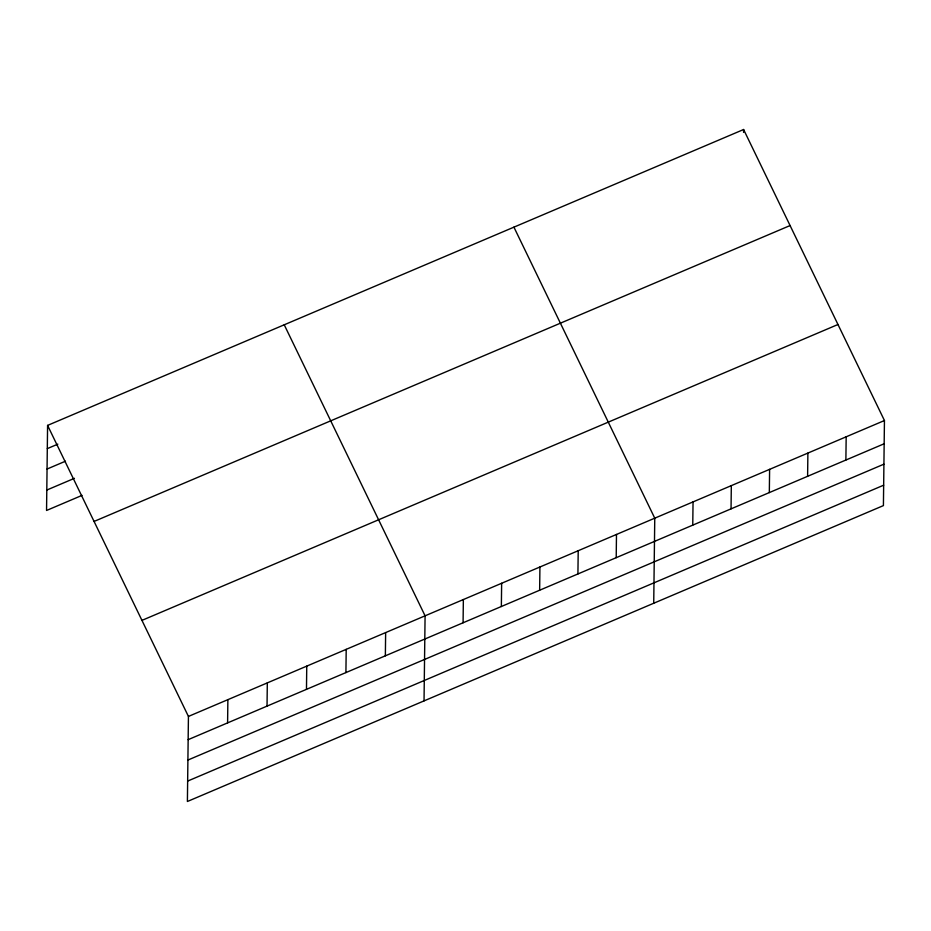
<?xml version="1.0" encoding="UTF-8"?>
<svg xmlns="http://www.w3.org/2000/svg" width="931" height="931" viewBox="0 0 931 931"><rect width="100%" height="100%" fill="white"/><g stroke="black" fill="none" stroke-linecap="round" stroke-linejoin="round"><path stroke-width="1.4" d="M47.586 425.397L188.434 716.428L187.399 801.486L883.414 505.603L884.45 420.533L743.601 129.514L47.586 425.397L46.55 510.467L82.044 495.373M227.595 722.887L227.874 699.658M267.034 706.117L267.313 682.889M306.474 689.359L306.753 666.13M345.913 672.589L346.204 649.361M385.353 655.82L385.643 632.591M424.036 700.892L425.083 615.822L284.234 324.803M463.079 622.781L463.359 599.552M501.355 606.5L501.646 583.272M539.643 590.231L539.922 567.002M577.918 573.962L578.209 550.733M616.206 557.681L616.485 534.452M653.725 603.241L654.761 518.183L513.924 227.152M692.757 525.131L693.048 501.902M731.044 508.861L731.324 485.633M743.566 132.411L743.601 129.514M769.32 492.592L769.611 469.364M807.608 476.311L807.887 453.083M845.883 460.042L846.174 436.814M47.306 448.626L57.827 444.157M47.05 469.038L65.461 461.206M46.794 490.055L74.41 478.325M94.066 521.441L790.082 225.546M141.954 620.383L837.97 324.5M188.434 716.428L884.45 420.533M188.155 739.656L884.171 443.761M187.899 760.057L883.915 464.173M187.643 781.086L883.659 485.191"/></g></svg>
